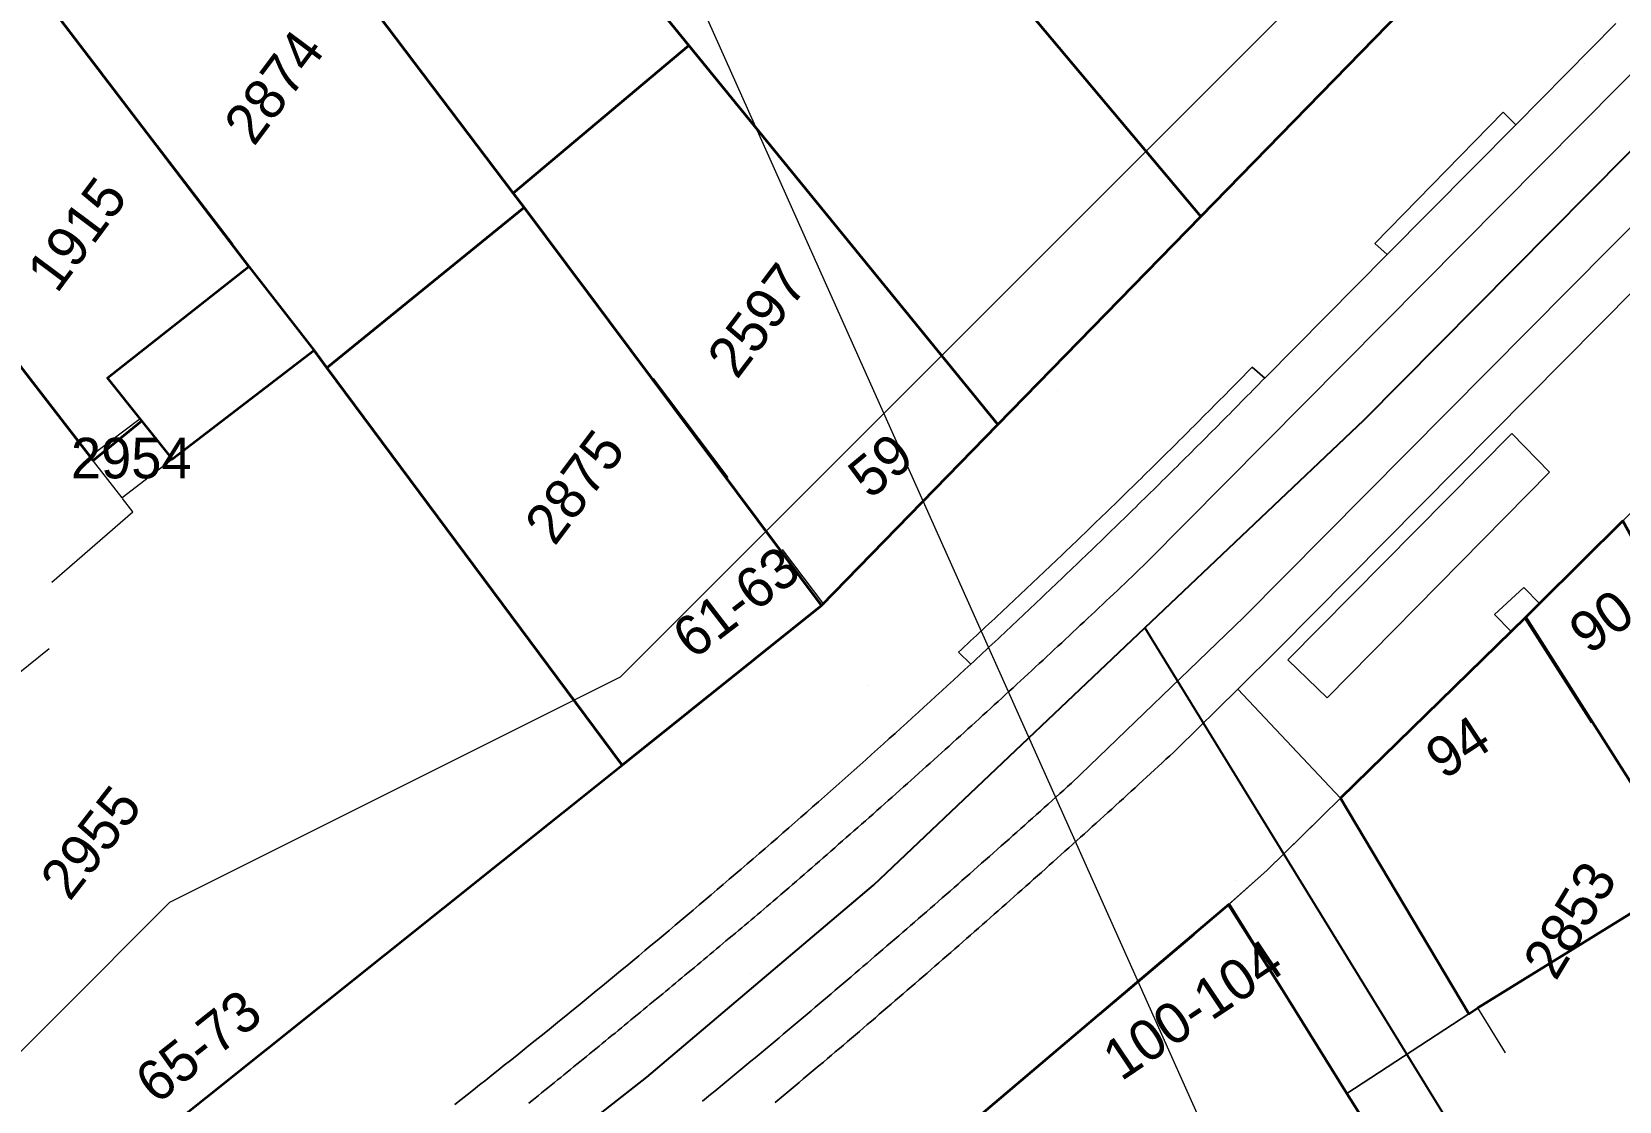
# Model space of a CAD drawing. Header units: metres. Extents: x 0 to 105485, y 0 to 425721.
# Drawn here: x 105169.45 to 105204.67, y 425478.09 to 425501.82 of the extents above; entities that cross this region are included whole.
import ezdxf
from ezdxf.enums import TextEntityAlignment as Align

# ---------------------------------------------------------------- set-up
doc = ezdxf.new("R2010")
doc.units = ezdxf.units.M
doc.header["$MEASUREMENT"] = 0
doc.linetypes.add('KG-PERCEEL-SO', pattern=[19, 5.5, -4, 5.5, -4])
for name, color, linetype, lineweight in [('B-XX-GR-BEPLANTING_CULTUUR_VASTE PLANTENVAK-G', 90, 'Continuous', 18), ('B-XX-GR-STRUIK-G', 90, 'Continuous', 13), ('B-XX-IE-MEUBILAIR-G', 7, 'Continuous', 18), ('B-XX-KG-GRENS_PERCEEL-G', 150, 'KG-PERCEEL-SO', 18), ('B-XX-KG-GRENS_PERCEEL-T', 150, 'KG-PERCEEL-SO', 18), ('B-XX-OG-BEBOUWING-G', 7, 'Continuous', 35), ('B-XX-OG-BEBOUWING_HUISNUMMER-T', 7, 'Continuous', 18), ('B-XX-OG-GRENS-G', 7, 'Continuous', 18), ('B-XX-OG-TERREIN_ERF-G', 7, 'Continuous', 18), ('B-XX-VH-OPENVERHARDING-G', 90, 'Continuous', 18), ('B-XX-VH-OPENVERHARDING_SIERBESTRATING-G', 90, 'Continuous', 18), ('B-XX-VH-OPENVERHARDING_STRAATBAKSTEEN-G', 90, 'Continuous', 18)]:
    doc.layers.add(name, color=color, linetype=linetype, lineweight=lineweight)
doc.layers.add('GIS-WEGVAKKEN', color=2, linetype='Continuous')

msp = doc.modelspace()

# ---------------------------------------------------------------- linework, layer by layer
at = {"layer": 'B-XX-GR-BEPLANTING_CULTUUR_VASTE PLANTENVAK-G', "ltscale": 0.5}
msp.add_lwpolyline([(105197.313, 425487.884), (105198.185, 425487.04), (105203.124, 425492.049), (105202.282, 425492.906)], close=True, dxfattribs=at)
at = {"layer": 'B-XX-GR-STRUIK-G', "ltscale": 0.5}
msp.add_lwpolyline([(105202.898, 425489.134), (105202.549, 425489.49), (105201.899, 425488.894), (105202.268, 425488.517), (105202.592, 425488.834)], close=True, dxfattribs=at)
at = {"layer": 'B-XX-IE-MEUBILAIR-G', "color": 0, "true_color": 0x604a38}
for points in [[(105203.891, 425501.109, 2.882), (105203.891, 425501.109, 4.382)], [(105198.04, 425495.2, 2.841), (105198.04, 425495.2, 4.341)], [(105192.212, 425493.851, 2.815), (105192.212, 425493.851, 4.315)], [(105200.868, 425491.997, 2.837), (105200.868, 425491.997, 4.337)], [(105193.721, 425490.881, 2.776), (105193.721, 425490.881, 4.276)], [(105187.989, 425487.318, 2.725), (105187.989, 425487.318, 4.225)], [(105198.33, 425485.079, 2.97), (105198.33, 425485.079, 5.97)], [(105185.19, 425483.105, 2.649), (105185.19, 425483.105, 4.149)], [(105196.152, 425482.995, 2.972), (105196.152, 425482.995, 5.972)], [(105185.391, 425480.918, 2.698), (105185.391, 425480.918, 4.198)], [(105188.53, 425480.531, 2.813), (105188.53, 425480.531, 4.313)]]:
    msp.add_polyline3d(points, dxfattribs=at)
at = {"layer": 'B-XX-KG-GRENS_PERCEEL-G', "ltscale": 0.5, "flags": 128}
for points in [[(105181.734, 425513.974), (105195.383, 425497.728)], [(105177.107, 425510.008), (105184.026, 425501.517)], [(105173.541, 425506.951), (105180.128, 425498.235)], [(105195.383, 425497.728), (105197.936, 425500.352), (105201.486, 425503.979)], [(105169.344, 425503.069), (105175.709, 425494.749)], [(105180.128, 425498.235), (105184.026, 425501.517)], [(105184.026, 425501.517), (105190.883, 425493.103)], [(105180.128, 425498.235), (105180.368, 425497.917)], [(105180.368, 425497.917), (105175.994, 425494.366)], [(105180.368, 425497.917), (105187.012, 425489.125)], [(105190.883, 425493.103), (105195.383, 425497.728)], [(105172.572, 425492.34), (105175.709, 425494.749)], [(105175.709, 425494.749), (105175.994, 425494.366)], [(105169.401, 425494.131), (105170.738, 425492.394)], [(105175.994, 425494.366), (105182.543, 425485.553)], [(105170.738, 425492.394), (105171.85, 425493.243)], [(105171.85, 425493.243), (105172.572, 425492.34)], [(105187.012, 425489.125), (105187.531, 425489.658), (105190.883, 425493.103)], [(105171.45, 425491.479), (105170.738, 425492.394)], [(105172.572, 425492.34), (105171.45, 425491.479)], [(105164.732, 425489.391), (105167.239, 425486.055), (105170.075, 425488.329), (105169.442, 425489.218), (105171.689, 425491.172), (105171.45, 425491.479)], [(105202.563, 425488.806), (105204.006, 425490.218), (105204.745, 425490.97)], [(105182.543, 425485.553), (105187.012, 425489.125)], [(105198.486, 425484.815), (105202.563, 425488.806)], [(105202.563, 425488.806), (105208.942, 425478.858)], [(105165.232, 425471.717), (105182.543, 425485.553)], [(105195.986, 425482.444), (105196.857, 425483.221), (105198.486, 425484.815)], [(105208.942, 425478.858), (105204.184, 425475.867), (105201.528, 425480.163), (105201.334, 425480.036), (105198.486, 425484.815)], [(105189.487, 425476.97), (105189.879, 425477.267), (105195.409, 425481.929), (105195.986, 425482.444)], [(105195.986, 425482.444), (105214.311, 425453.424), (105202.052, 425445.684)]]:
    msp.add_lwpolyline(points, dxfattribs=at)
at = {"layer": 'B-XX-OG-BEBOUWING-G', "ltscale": 0.5}
for points in [[(105188.447, 425519.728), (105181.734, 425513.974), (105195.386, 425497.725), (105200.719, 425503.195), (105201.355, 425503.845), (105201.486, 425503.979), (105193.706, 425513.376)], [(105181.734, 425513.974), (105177.107, 425510.008), (105184.026, 425501.517), (105190.882, 425493.105), (105195.386, 425497.725)], [(105177.107, 425510.008), (105175.636, 425508.747), (105175.034, 425508.231), (105174.53, 425507.799), (105173.541, 425506.951), (105180.13, 425498.237), (105184.026, 425501.517)], [(105173.541, 425506.951), (105172.894, 425506.367), (105171.147, 425504.755), (105170.437, 425504.1), (105170.431, 425504.094), (105169.333, 425503.081), (105174.264, 425496.613), (105175.709, 425494.749), (105175.994, 425494.366), (105180.369, 425497.918), (105180.13, 425498.237)], [(105165.345, 425499.399), (105169.401, 425494.131), (105170.808, 425492.311), (105171.892, 425493.191), (105171.128, 425494.145), (105174.264, 425496.613), (105169.333, 425503.081), (105168.75, 425502.543), (105168.741, 425502.535), (105168.094, 425501.937), (105168.09, 425501.933), (105165.481, 425499.524), (105165.473, 425499.517)], [(105184.026, 425501.517), (105180.13, 425498.237), (105180.369, 425497.918), (105186.968, 425489.09), (105190.882, 425493.105)], [(105175.994, 425494.366), (105175.709, 425494.749), (105172.572, 425492.34), (105171.892, 425493.191), (105170.808, 425492.311), (105169.401, 425494.131), (105165.345, 425499.399), (105160.504, 425495.017), (105159.03, 425493.683), (105155.455, 425490.447), (105160.675, 425483.517), (105160.142, 425483.125), (105161.135, 425481.853), (105162.159, 425480.462), (105162.6, 425479.88), (105160.385, 425478.198), (105165.218, 425471.705), (105173.313, 425478.175), (105182.543, 425485.553)], [(105180.369, 425497.918), (105175.994, 425494.366), (105182.543, 425485.553), (105186.968, 425489.09)], [(105204.745, 425490.97), (105202.898, 425489.134), (105202.592, 425488.834), (105206.251, 425483.083), (105206.302, 425483.115), (105208.773, 425479.121), (105210.668, 425480.328), (105210.518, 425480.505)], [(105198.486, 425484.815), (105201.334, 425480.036), (105201.528, 425480.163), (105206.251, 425483.083), (105202.592, 425488.834), (105202.268, 425488.517)], [(105196.011, 425482.466), (105189.879, 425477.267), (105189.487, 425476.97), (105201.046, 425458.319), (105208.372, 425462.829), (105198.626, 425478.263)]]:
    msp.add_lwpolyline(points, close=True, dxfattribs=at)
at = {"layer": 'B-XX-OG-GRENS-G'}
for points in [[(105327.5, 425182.5, 1.298), (105092.5, 425707.5, 2.772), (105087.5, 425702.5, 2.597), (105082.5, 425697.5, 2.5), (105072.5, 425692.5, 2.467), (105067.5, 425687.5, 2.423), (105062.5, 425682.5, 2.338), (105057.5, 425677.5, 2.328), (105047.5, 425672.5, 2.318), (105042.5, 425667.5, 2.29), (105037.5, 425662.5, 2.122), (105032.5, 425657.5, 2.213)], [(105197.5, 425502.5, 2.961), (105192.5, 425497.5, 2.887), (105187.5, 425492.5, 2.804), (105182.5, 425487.5, 2.73), (105172.5, 425482.5, 2.769), (105167.5, 425477.5, 2.655), (105157.5, 425472.5, 2.533), (105147.5, 425462.5, 2.47), (105142.5, 425457.5, 2.38), (105137.5, 425457.5, 2.344), (105137.5, 425472.5, 2.169), (105142.5, 425477.5, 2.144), (105147.5, 425482.5, 2.19), (105152.5, 425487.5, 2.09), (105157.5, 425492.5, 2.169), (105162.5, 425497.5, 2.192), (105167.5, 425502.5, 2.125)]]:
    msp.add_polyline3d(points, dxfattribs=at)
at = {"layer": 'B-XX-OG-TERREIN_ERF-G', "ltscale": 0.5}
msp.add_lwpolyline([(105175.709, 425494.749), (105174.264, 425496.613), (105171.128, 425494.145), (105171.892, 425493.191), (105172.572, 425492.34)], close=True, dxfattribs=at)
at = {"layer": 'B-XX-VH-OPENVERHARDING-G', "ltscale": 0.5}
for points in [[(105180.474, 425478.048), (105180.545, 425478.106), (105180.616, 425478.163), (105180.687, 425478.221), (105180.758, 425478.278), (105180.829, 425478.336), (105180.9, 425478.393), (105180.971, 425478.451), (105181.042, 425478.509), (105181.113, 425478.566), (105181.184, 425478.624), (105181.255, 425478.682), (105181.326, 425478.739), (105181.396, 425478.797), (105181.467, 425478.855), (105181.538, 425478.913), (105181.609, 425478.97), (105181.68, 425479.028), (105181.751, 425479.086), (105181.821, 425479.144), (105181.892, 425479.202), (105181.963, 425479.26), (105182.034, 425479.317), (105182.104, 425479.375), (105182.175, 425479.433), (105182.246, 425479.491), (105182.316, 425479.549), (105182.387, 425479.607), (105182.458, 425479.665), (105182.528, 425479.723), (105182.599, 425479.781), (105182.669, 425479.839), (105182.74, 425479.898), (105182.811, 425479.956), (105182.881, 425480.014), (105182.952, 425480.072), (105183.022, 425480.13), (105183.093, 425480.188), (105183.163, 425480.247), (105183.233, 425480.305), (105183.304, 425480.363), (105183.374, 425480.421), (105183.445, 425480.48), (105183.515, 425480.538), (105183.585, 425480.596), (105183.656, 425480.655), (105183.726, 425480.713), (105183.796, 425480.772), (105183.867, 425480.83), (105183.937, 425480.888), (105184.007, 425480.947), (105184.078, 425481.005), (105184.148, 425481.064), (105184.218, 425481.122), (105184.288, 425481.181), (105184.358, 425481.239), (105184.428, 425481.298), (105184.499, 425481.357), (105184.569, 425481.415), (105184.639, 425481.474), (105184.709, 425481.533), (105184.779, 425481.591), (105184.849, 425481.65), (105184.919, 425481.709), (105184.989, 425481.767), (105185.059, 425481.826), (105185.129, 425481.885), (105185.199, 425481.944), (105185.269, 425482.003), (105185.339, 425482.062), (105185.409, 425482.12), (105185.479, 425482.179), (105185.549, 425482.238), (105185.619, 425482.297), (105185.689, 425482.356), (105185.758, 425482.415), (105185.828, 425482.474), (105185.898, 425482.533), (105185.984, 425482.607), (105186.069, 425482.681), (105186.155, 425482.755), (105186.24, 425482.829), (105186.326, 425482.903), (105186.411, 425482.977), (105186.497, 425483.051), (105186.582, 425483.125), (105186.667, 425483.199), (105186.753, 425483.273), (105186.838, 425483.347), (105186.923, 425483.422), (105187.008, 425483.496), (105187.094, 425483.57), (105187.179, 425483.645), (105187.264, 425483.719), (105187.349, 425483.794), (105187.434, 425483.868), (105187.519, 425483.943), (105187.604, 425484.018), (105187.688, 425484.092), (105187.773, 425484.167), (105187.858, 425484.242), (105187.943, 425484.317), (105188.028, 425484.392), (105188.112, 425484.466), (105188.197, 425484.541), (105188.282, 425484.616), (105188.366, 425484.691), (105188.451, 425484.767), (105188.535, 425484.842), (105188.62, 425484.917), (105188.704, 425484.992), (105188.788, 425485.067), (105188.873, 425485.143), (105188.957, 425485.218), (105189.041, 425485.293), (105189.126, 425485.369), (105189.21, 425485.444), (105189.294, 425485.52), (105189.378, 425485.595), (105189.462, 425485.671), (105189.546, 425485.747), (105189.63, 425485.822), (105189.714, 425485.898), (105189.798, 425485.974), (105189.882, 425486.05), (105189.966, 425486.125), (105190.049, 425486.201), (105190.133, 425486.277), (105190.217, 425486.353), (105190.301, 425486.429), (105190.384, 425486.505), (105190.468, 425486.581), (105190.551, 425486.658), (105190.635, 425486.734), (105190.718, 425486.81), (105190.802, 425486.886), (105190.885, 425486.963), (105190.969, 425487.039), (105191.052, 425487.116), (105191.135, 425487.192), (105191.218, 425487.268), (105191.302, 425487.345), (105191.385, 425487.422), (105191.468, 425487.498), (105191.551, 425487.575), (105191.634, 425487.652), (105191.717, 425487.728), (105191.8, 425487.805), (105191.883, 425487.882), (105191.966, 425487.959), (105192.049, 425488.036), (105192.132, 425488.113), (105192.214, 425488.19), (105192.297, 425488.267), (105192.38, 425488.344), (105192.462, 425488.421), (105192.545, 425488.498), (105192.628, 425488.576), (105192.71, 425488.653), (105192.793, 425488.73), (105192.875, 425488.808), (105192.958, 425488.885), (105193.04, 425488.962), (105193.122, 425489.04), (105193.205, 425489.117), (105193.287, 425489.195), (105193.369, 425489.273), (105193.451, 425489.35), (105193.533, 425489.428), (105193.615, 425489.506), (105193.697, 425489.583), (105193.78, 425489.661), (105193.861, 425489.739), (105193.943, 425489.817), (105194.025, 425489.895), (105194.107, 425489.973), (105194.189, 425490.051), (105194.189, 425490.051), (105215.18, 425511.232)], [(105200.719, 425503.195), (105195.386, 425497.725), (105190.882, 425493.105), (105186.968, 425489.09), (105182.543, 425485.553), (105173.313, 425478.175), (105165.218, 425471.705)], [(105178.833, 425478.021), (105178.971, 425478.13), (105179.108, 425478.238), (105179.246, 425478.346), (105179.383, 425478.455), (105179.52, 425478.564), (105179.657, 425478.672), (105179.794, 425478.781), (105179.931, 425478.891), (105180.068, 425479), (105180.205, 425479.109), (105180.341, 425479.219), (105180.478, 425479.328), (105180.614, 425479.438), (105180.75, 425479.548), (105180.886, 425479.658), (105181.022, 425479.768), (105181.158, 425479.878), (105181.294, 425479.989), (105181.43, 425480.099), (105181.566, 425480.21), (105181.701, 425480.32), (105181.837, 425480.431), (105181.972, 425480.542), (105182.107, 425480.653), (105182.242, 425480.765), (105182.377, 425480.876), (105182.512, 425480.988), (105182.647, 425481.099), (105182.782, 425481.211), (105182.916, 425481.323), (105183.051, 425481.435), (105183.185, 425481.547), (105183.319, 425481.66), (105183.453, 425481.772), (105183.588, 425481.885), (105183.721, 425481.997), (105183.855, 425482.11), (105183.989, 425482.223), (105184.123, 425482.336), (105184.256, 425482.449), (105184.39, 425482.563), (105184.523, 425482.676), (105184.656, 425482.79), (105184.789, 425482.903), (105184.922, 425483.017), (105185.055, 425483.131), (105185.188, 425483.245), (105185.32, 425483.359), (105185.453, 425483.474), (105185.585, 425483.588), (105185.718, 425483.703), (105185.85, 425483.817), (105185.982, 425483.932), (105186.114, 425484.047), (105186.246, 425484.162), (105186.378, 425484.277), (105186.509, 425484.393), (105186.641, 425484.508), (105186.772, 425484.624), (105186.904, 425484.739), (105187.035, 425484.855), (105187.166, 425484.971), (105187.297, 425485.087), (105187.428, 425485.204), (105187.559, 425485.32), (105187.69, 425485.436), (105187.82, 425485.553), (105187.951, 425485.67), (105188.081, 425485.786), (105188.211, 425485.903), (105188.341, 425486.02), (105188.471, 425486.138), (105188.601, 425486.255), (105188.731, 425486.372), (105188.861, 425486.49), (105188.99, 425486.608), (105189.12, 425486.725), (105189.249, 425486.843), (105189.378, 425486.961), (105189.508, 425487.079), (105189.637, 425487.198), (105189.765, 425487.316), (105189.894, 425487.435), (105190.023, 425487.553), (105190.152, 425487.672), (105190.28, 425487.791), (105190.28, 425487.791), (105190.005, 425488.056), (105190.005, 425488.056), (105190.072, 425488.118), (105190.14, 425488.18), (105190.207, 425488.243), (105190.274, 425488.305), (105190.342, 425488.367), (105190.409, 425488.43), (105190.476, 425488.492), (105190.543, 425488.555), (105190.61, 425488.617), (105190.677, 425488.68), (105190.745, 425488.742), (105190.812, 425488.805), (105190.879, 425488.867), (105190.946, 425488.93), (105191.013, 425488.993), (105191.079, 425489.055), (105191.146, 425489.118), (105191.213, 425489.181), (105191.28, 425489.244), (105191.347, 425489.307), (105191.414, 425489.37), (105191.48, 425489.432), (105191.547, 425489.495), (105191.614, 425489.558), (105191.68, 425489.621), (105191.747, 425489.684), (105191.813, 425489.748), (105191.88, 425489.811), (105191.947, 425489.874), (105192.013, 425489.937), (105192.079, 425490), (105192.146, 425490.064), (105192.212, 425490.127), (105192.279, 425490.19), (105192.345, 425490.253), (105192.411, 425490.317), (105192.477, 425490.38), (105192.544, 425490.444), (105192.61, 425490.507), (105192.676, 425490.571), (105192.742, 425490.634), (105192.808, 425490.698), (105192.874, 425490.762), (105192.94, 425490.825), (105193.006, 425490.889), (105193.072, 425490.953), (105193.138, 425491.016), (105193.204, 425491.08), (105193.27, 425491.144), (105193.336, 425491.208), (105193.402, 425491.272), (105193.467, 425491.336), (105193.533, 425491.4), (105193.599, 425491.464), (105193.664, 425491.528), (105193.73, 425491.592), (105193.796, 425491.656), (105193.861, 425491.72), (105193.927, 425491.784), (105193.992, 425491.848), (105194.058, 425491.912), (105194.123, 425491.977), (105194.189, 425492.041), (105194.254, 425492.105), (105194.319, 425492.17), (105194.385, 425492.234), (105194.45, 425492.298), (105194.515, 425492.363), (105194.581, 425492.427), (105194.646, 425492.492), (105194.711, 425492.556), (105194.776, 425492.621), (105194.841, 425492.686), (105194.906, 425492.75), (105194.971, 425492.815), (105195.036, 425492.88), (105195.101, 425492.944), (105195.166, 425493.009), (105195.231, 425493.074), (105195.296, 425493.139), (105195.361, 425493.204), (105195.425, 425493.269), (105195.49, 425493.334), (105195.555, 425493.399), (105195.62, 425493.464), (105195.684, 425493.529), (105195.749, 425493.594), (105195.814, 425493.659), (105195.878, 425493.724), (105195.943, 425493.789), (105196.007, 425493.854), (105196.072, 425493.919), (105196.136, 425493.985), (105196.2, 425494.05), (105196.265, 425494.115), (105196.329, 425494.181), (105196.393, 425494.246), (105196.458, 425494.312), (105196.522, 425494.377), (105196.522, 425494.377), (105196.801, 425494.136), (105199.521, 425496.882), (105199.248, 425497.124), (105202.089, 425500.034), (105202.37, 425499.759), (105204.591, 425502.001)], [(105204.591, 425502.001), (105202.37, 425499.759), (105199.521, 425496.882), (105196.801, 425494.136), (105196.798, 425494.133), (105196.798, 425494.133), (105196.734, 425494.067), (105196.669, 425494.002), (105196.605, 425493.936), (105196.541, 425493.871), (105196.476, 425493.805), (105196.412, 425493.74), (105196.347, 425493.674), (105196.283, 425493.609), (105196.218, 425493.543), (105196.154, 425493.478), (105196.089, 425493.413), (105196.025, 425493.347), (105195.96, 425493.282), (105195.895, 425493.217), (105195.831, 425493.152), (105195.766, 425493.086), (105195.701, 425493.021), (105195.636, 425492.956), (105195.571, 425492.891), (105195.507, 425492.826), (105195.442, 425492.761), (105195.377, 425492.696), (105195.312, 425492.631), (105195.247, 425492.566), (105195.182, 425492.501), (105195.117, 425492.436), (105195.051, 425492.372), (105194.986, 425492.307), (105194.921, 425492.242), (105194.856, 425492.177), (105194.791, 425492.113), (105194.725, 425492.048), (105194.66, 425491.983), (105194.595, 425491.919), (105194.529, 425491.854), (105194.464, 425491.79), (105194.399, 425491.725), (105194.333, 425491.661), (105194.268, 425491.596), (105194.202, 425491.532), (105194.137, 425491.468), (105194.071, 425491.403), (105194.005, 425491.339), (105193.94, 425491.275), (105193.874, 425491.211), (105193.808, 425491.146), (105193.743, 425491.082), (105193.677, 425491.018), (105193.611, 425490.954), (105193.545, 425490.89), (105193.479, 425490.826), (105193.413, 425490.762), (105193.347, 425490.698), (105193.281, 425490.634), (105193.215, 425490.57), (105193.149, 425490.506), (105193.083, 425490.442), (105193.017, 425490.379), (105192.951, 425490.315), (105192.885, 425490.251), (105192.819, 425490.187), (105192.752, 425490.124), (105192.686, 425490.06), (105192.62, 425489.996), (105192.554, 425489.933), (105192.487, 425489.869), (105192.421, 425489.806), (105192.354, 425489.742), (105192.288, 425489.679), (105192.222, 425489.615), (105192.155, 425489.552), (105192.088, 425489.489), (105192.022, 425489.425), (105191.955, 425489.362), (105191.889, 425489.299), (105191.822, 425489.236), (105191.755, 425489.173), (105191.689, 425489.109), (105191.622, 425489.046), (105191.555, 425488.983), (105191.488, 425488.92), (105191.421, 425488.857), (105191.354, 425488.794), (105191.288, 425488.731), (105191.221, 425488.668), (105191.154, 425488.605), (105191.087, 425488.543), (105191.02, 425488.48), (105190.952, 425488.417), (105190.885, 425488.354), (105190.818, 425488.291), (105190.751, 425488.229), (105190.684, 425488.166), (105190.617, 425488.104), (105190.549, 425488.041), (105190.482, 425487.978), (105190.415, 425487.916), (105190.347, 425487.853), (105190.28, 425487.791), (105190.28, 425487.791), (105190.152, 425487.672), (105190.023, 425487.553), (105189.894, 425487.435), (105189.765, 425487.316), (105189.637, 425487.198), (105189.508, 425487.079), (105189.378, 425486.961), (105189.249, 425486.843), (105189.12, 425486.725), (105188.99, 425486.608), (105188.861, 425486.49), (105188.731, 425486.372), (105188.601, 425486.255), (105188.471, 425486.138), (105188.341, 425486.02), (105188.211, 425485.903), (105188.081, 425485.786), (105187.951, 425485.67), (105187.82, 425485.553), (105187.69, 425485.436), (105187.559, 425485.32), (105187.428, 425485.204), (105187.297, 425485.087), (105187.166, 425484.971), (105187.035, 425484.855), (105186.904, 425484.739), (105186.772, 425484.624), (105186.641, 425484.508), (105186.509, 425484.393), (105186.378, 425484.277), (105186.246, 425484.162), (105186.114, 425484.047), (105185.982, 425483.932), (105185.85, 425483.817), (105185.718, 425483.703), (105185.585, 425483.588), (105185.453, 425483.474), (105185.32, 425483.359), (105185.188, 425483.245), (105185.055, 425483.131), (105184.922, 425483.017), (105184.789, 425482.903), (105184.656, 425482.79), (105184.523, 425482.676), (105184.39, 425482.563), (105184.256, 425482.449), (105184.123, 425482.336), (105183.989, 425482.223), (105183.855, 425482.11), (105183.721, 425481.997), (105183.588, 425481.885), (105183.453, 425481.772), (105183.319, 425481.66), (105183.185, 425481.547), (105183.051, 425481.435), (105182.916, 425481.323), (105182.782, 425481.211), (105182.647, 425481.099), (105182.512, 425480.988), (105182.377, 425480.876), (105182.242, 425480.765), (105182.107, 425480.653), (105181.972, 425480.542), (105181.837, 425480.431), (105181.701, 425480.32), (105181.566, 425480.21), (105181.43, 425480.099), (105181.294, 425479.989), (105181.158, 425479.878), (105181.022, 425479.768), (105180.886, 425479.658), (105180.75, 425479.548), (105180.614, 425479.438), (105180.478, 425479.328), (105180.341, 425479.219), (105180.205, 425479.109), (105180.068, 425479), (105179.931, 425478.891), (105179.794, 425478.781), (105179.657, 425478.672), (105179.52, 425478.564), (105179.383, 425478.455), (105179.246, 425478.346), (105179.108, 425478.238), (105178.971, 425478.13), (105178.833, 425478.021)], [(105206.251, 425483.083), (105201.528, 425480.163), (105201.334, 425480.036), (105198.626, 425478.263), (105208.372, 425462.829)]]:
    msp.add_lwpolyline(points, dxfattribs=at)
for points in [[(105202.37, 425499.759), (105202.089, 425500.034), (105199.248, 425497.124), (105199.521, 425496.882)], [(105196.801, 425494.136), (105196.522, 425494.377), (105196.522, 425494.377), (105196.458, 425494.312), (105196.393, 425494.246), (105196.329, 425494.181), (105196.265, 425494.115), (105196.2, 425494.05), (105196.136, 425493.985), (105196.072, 425493.919), (105196.007, 425493.854), (105195.943, 425493.789), (105195.878, 425493.724), (105195.814, 425493.659), (105195.749, 425493.594), (105195.684, 425493.529), (105195.62, 425493.464), (105195.555, 425493.399), (105195.49, 425493.334), (105195.425, 425493.269), (105195.361, 425493.204), (105195.296, 425493.139), (105195.231, 425493.074), (105195.166, 425493.009), (105195.101, 425492.944), (105195.036, 425492.88), (105194.971, 425492.815), (105194.906, 425492.75), (105194.841, 425492.686), (105194.776, 425492.621), (105194.711, 425492.556), (105194.646, 425492.492), (105194.581, 425492.427), (105194.515, 425492.363), (105194.45, 425492.298), (105194.385, 425492.234), (105194.319, 425492.17), (105194.254, 425492.105), (105194.189, 425492.041), (105194.123, 425491.977), (105194.058, 425491.912), (105193.992, 425491.848), (105193.927, 425491.784), (105193.861, 425491.72), (105193.796, 425491.656), (105193.73, 425491.592), (105193.664, 425491.528), (105193.599, 425491.464), (105193.533, 425491.4), (105193.467, 425491.336), (105193.402, 425491.272), (105193.336, 425491.208), (105193.27, 425491.144), (105193.204, 425491.08), (105193.138, 425491.016), (105193.072, 425490.953), (105193.006, 425490.889), (105192.94, 425490.825), (105192.874, 425490.762), (105192.808, 425490.698), (105192.742, 425490.634), (105192.676, 425490.571), (105192.61, 425490.507), (105192.544, 425490.444), (105192.477, 425490.38), (105192.411, 425490.317), (105192.345, 425490.253), (105192.279, 425490.19), (105192.212, 425490.127), (105192.146, 425490.064), (105192.079, 425490), (105192.013, 425489.937), (105191.947, 425489.874), (105191.88, 425489.811), (105191.813, 425489.748), (105191.747, 425489.684), (105191.68, 425489.621), (105191.614, 425489.558), (105191.547, 425489.495), (105191.48, 425489.432), (105191.414, 425489.37), (105191.347, 425489.307), (105191.28, 425489.244), (105191.213, 425489.181), (105191.146, 425489.118), (105191.079, 425489.055), (105191.013, 425488.993), (105190.946, 425488.93), (105190.879, 425488.867), (105190.812, 425488.805), (105190.745, 425488.742), (105190.677, 425488.68), (105190.61, 425488.617), (105190.543, 425488.555), (105190.476, 425488.492), (105190.409, 425488.43), (105190.342, 425488.367), (105190.274, 425488.305), (105190.207, 425488.243), (105190.14, 425488.18), (105190.072, 425488.118), (105190.005, 425488.056), (105190.005, 425488.056), (105190.28, 425487.791), (105190.28, 425487.791), (105190.347, 425487.853), (105190.415, 425487.916), (105190.482, 425487.978), (105190.549, 425488.041), (105190.617, 425488.104), (105190.684, 425488.166), (105190.751, 425488.229), (105190.818, 425488.291), (105190.885, 425488.354), (105190.952, 425488.417), (105191.02, 425488.48), (105191.087, 425488.543), (105191.154, 425488.605), (105191.221, 425488.668), (105191.288, 425488.731), (105191.354, 425488.794), (105191.421, 425488.857), (105191.488, 425488.92), (105191.555, 425488.983), (105191.622, 425489.046), (105191.689, 425489.109), (105191.755, 425489.173), (105191.822, 425489.236), (105191.889, 425489.299), (105191.955, 425489.362), (105192.022, 425489.425), (105192.088, 425489.489), (105192.155, 425489.552), (105192.222, 425489.615), (105192.288, 425489.679), (105192.354, 425489.742), (105192.421, 425489.806), (105192.487, 425489.869), (105192.554, 425489.933), (105192.62, 425489.996), (105192.686, 425490.06), (105192.752, 425490.124), (105192.819, 425490.187), (105192.885, 425490.251), (105192.951, 425490.315), (105193.017, 425490.379), (105193.083, 425490.442), (105193.149, 425490.506), (105193.215, 425490.57), (105193.281, 425490.634), (105193.347, 425490.698), (105193.413, 425490.762), (105193.479, 425490.826), (105193.545, 425490.89), (105193.611, 425490.954), (105193.677, 425491.018), (105193.743, 425491.082), (105193.808, 425491.146), (105193.874, 425491.211), (105193.94, 425491.275), (105194.005, 425491.339), (105194.071, 425491.403), (105194.137, 425491.468), (105194.202, 425491.532), (105194.268, 425491.596), (105194.333, 425491.661), (105194.399, 425491.725), (105194.464, 425491.79), (105194.529, 425491.854), (105194.595, 425491.919), (105194.66, 425491.983), (105194.725, 425492.048), (105194.791, 425492.113), (105194.856, 425492.177), (105194.921, 425492.242), (105194.986, 425492.307), (105195.051, 425492.372), (105195.117, 425492.436), (105195.182, 425492.501), (105195.247, 425492.566), (105195.312, 425492.631), (105195.377, 425492.696), (105195.442, 425492.761), (105195.507, 425492.826), (105195.571, 425492.891), (105195.636, 425492.956), (105195.701, 425493.021), (105195.766, 425493.086), (105195.831, 425493.152), (105195.895, 425493.217), (105195.96, 425493.282), (105196.025, 425493.347), (105196.089, 425493.413), (105196.154, 425493.478), (105196.218, 425493.543), (105196.283, 425493.609), (105196.347, 425493.674), (105196.412, 425493.74), (105196.476, 425493.805), (105196.541, 425493.871), (105196.605, 425493.936), (105196.669, 425494.002), (105196.734, 425494.067), (105196.798, 425494.133), (105196.798, 425494.133)], [(105198.486, 425484.815), (105196.857, 425483.221), (105196.011, 425482.466), (105198.626, 425478.263), (105201.334, 425480.036)]]:
    msp.add_lwpolyline(points, close=True, dxfattribs=at)
at = {"layer": 'B-XX-VH-OPENVERHARDING_SIERBESTRATING-G', "ltscale": 0.5}
for points in [[(105215.18, 425511.232), (105194.189, 425490.051), (105194.107, 425489.973), (105194.025, 425489.895), (105193.943, 425489.817), (105193.861, 425489.739), (105193.78, 425489.661), (105193.697, 425489.583), (105193.615, 425489.506), (105193.533, 425489.428), (105193.451, 425489.35), (105193.369, 425489.273), (105193.287, 425489.195), (105193.205, 425489.117), (105193.122, 425489.04), (105193.04, 425488.962), (105192.958, 425488.885), (105192.875, 425488.808), (105192.793, 425488.73), (105192.71, 425488.653), (105192.628, 425488.576), (105192.545, 425488.498), (105192.462, 425488.421), (105192.38, 425488.344), (105192.297, 425488.267), (105192.214, 425488.19), (105192.132, 425488.113), (105192.049, 425488.036), (105191.966, 425487.959), (105191.883, 425487.882), (105191.8, 425487.805), (105191.717, 425487.728), (105191.634, 425487.652), (105191.551, 425487.575), (105191.468, 425487.498), (105191.385, 425487.422), (105191.302, 425487.345), (105191.218, 425487.268), (105191.135, 425487.192), (105191.052, 425487.116), (105190.969, 425487.039), (105190.885, 425486.963), (105190.802, 425486.886), (105190.718, 425486.81), (105190.635, 425486.734), (105190.551, 425486.658), (105190.468, 425486.581), (105190.384, 425486.505), (105190.301, 425486.429), (105190.217, 425486.353), (105190.133, 425486.277), (105190.049, 425486.201), (105189.966, 425486.125), (105189.882, 425486.05), (105189.798, 425485.974), (105189.714, 425485.898), (105189.63, 425485.822), (105189.546, 425485.747), (105189.462, 425485.671), (105189.378, 425485.595), (105189.294, 425485.52), (105189.21, 425485.444), (105189.126, 425485.369), (105189.041, 425485.293), (105188.957, 425485.218), (105188.873, 425485.143), (105188.788, 425485.067), (105188.704, 425484.992), (105188.62, 425484.917), (105188.535, 425484.842), (105188.451, 425484.767), (105188.366, 425484.691), (105188.282, 425484.616), (105188.197, 425484.541), (105188.112, 425484.466), (105188.028, 425484.392), (105187.943, 425484.317), (105187.858, 425484.242), (105187.773, 425484.167), (105187.688, 425484.092), (105187.604, 425484.018), (105187.519, 425483.943), (105187.434, 425483.868), (105187.349, 425483.794), (105187.264, 425483.719), (105187.179, 425483.645), (105187.094, 425483.57), (105187.008, 425483.496), (105186.923, 425483.422), (105186.838, 425483.347), (105186.753, 425483.273), (105186.667, 425483.199), (105186.582, 425483.125), (105186.497, 425483.051), (105186.411, 425482.977), (105186.326, 425482.903), (105186.24, 425482.829), (105186.155, 425482.755), (105186.069, 425482.681), (105185.984, 425482.607), (105185.898, 425482.533), (105185.898, 425482.533), (105185.828, 425482.474), (105185.758, 425482.415), (105185.689, 425482.356), (105185.619, 425482.297), (105185.549, 425482.238), (105185.479, 425482.179), (105185.409, 425482.12), (105185.339, 425482.062), (105185.269, 425482.003), (105185.199, 425481.944), (105185.129, 425481.885), (105185.059, 425481.826), (105184.989, 425481.767), (105184.919, 425481.709), (105184.849, 425481.65), (105184.779, 425481.591), (105184.709, 425481.533), (105184.639, 425481.474), (105184.569, 425481.415), (105184.499, 425481.357), (105184.428, 425481.298), (105184.358, 425481.239), (105184.288, 425481.181), (105184.218, 425481.122), (105184.148, 425481.064), (105184.078, 425481.005), (105184.007, 425480.947), (105183.937, 425480.888), (105183.867, 425480.83), (105183.796, 425480.772), (105183.726, 425480.713), (105183.656, 425480.655), (105183.585, 425480.596), (105183.515, 425480.538), (105183.445, 425480.48), (105183.374, 425480.421), (105183.304, 425480.363), (105183.233, 425480.305), (105183.163, 425480.247), (105183.093, 425480.188), (105183.022, 425480.13), (105182.952, 425480.072), (105182.881, 425480.014), (105182.811, 425479.956), (105182.74, 425479.898), (105182.669, 425479.839), (105182.599, 425479.781), (105182.528, 425479.723), (105182.458, 425479.665), (105182.387, 425479.607), (105182.316, 425479.549), (105182.246, 425479.491), (105182.175, 425479.433), (105182.104, 425479.375), (105182.034, 425479.317), (105181.963, 425479.26), (105181.892, 425479.202), (105181.821, 425479.144), (105181.751, 425479.086), (105181.68, 425479.028), (105181.609, 425478.97), (105181.538, 425478.913), (105181.467, 425478.855), (105181.396, 425478.797), (105181.326, 425478.739), (105181.255, 425478.682), (105181.184, 425478.624), (105181.113, 425478.566), (105181.042, 425478.509), (105180.971, 425478.451), (105180.9, 425478.393), (105180.829, 425478.336), (105180.758, 425478.278), (105180.687, 425478.221), (105180.616, 425478.163), (105180.545, 425478.106), (105180.474, 425478.048)], [(105184.33, 425478.092), (105184.42, 425478.166), (105184.509, 425478.24), (105184.599, 425478.314), (105184.688, 425478.388), (105184.778, 425478.462), (105184.868, 425478.536), (105184.957, 425478.61), (105185.046, 425478.684), (105185.136, 425478.759), (105185.225, 425478.833), (105185.315, 425478.907), (105185.404, 425478.982), (105185.493, 425479.056), (105185.582, 425479.131), (105185.672, 425479.205), (105185.761, 425479.28), (105185.85, 425479.355), (105185.939, 425479.429), (105186.028, 425479.504), (105186.117, 425479.579), (105186.206, 425479.654), (105186.295, 425479.728), (105186.384, 425479.803), (105186.473, 425479.878), (105186.561, 425479.953), (105186.65, 425480.028), (105186.739, 425480.103), (105186.828, 425480.178), (105186.916, 425480.254), (105187.005, 425480.329), (105187.094, 425480.404), (105187.182, 425480.479), (105187.271, 425480.555), (105187.359, 425480.63), (105187.448, 425480.705), (105187.536, 425480.781), (105187.624, 425480.856), (105187.713, 425480.932), (105187.801, 425481.007), (105187.889, 425481.083), (105187.978, 425481.159), (105188.066, 425481.234), (105188.154, 425481.31), (105188.242, 425481.386), (105188.33, 425481.462), (105188.418, 425481.538), (105188.506, 425481.614), (105188.594, 425481.69), (105188.682, 425481.766), (105188.77, 425481.842), (105188.858, 425481.918), (105188.946, 425481.994), (105189.034, 425482.07), (105189.121, 425482.146), (105189.209, 425482.223), (105189.297, 425482.299), (105189.384, 425482.375), (105189.472, 425482.452), (105189.56, 425482.528), (105189.647, 425482.605), (105189.735, 425482.681), (105189.822, 425482.758), (105189.91, 425482.834), (105189.997, 425482.911), (105190.084, 425482.988), (105190.172, 425483.064), (105190.259, 425483.141), (105190.346, 425483.218), (105190.433, 425483.295), (105190.521, 425483.372), (105190.608, 425483.449), (105190.695, 425483.526), (105190.782, 425483.603), (105190.869, 425483.68), (105190.956, 425483.757), (105191.043, 425483.834), (105191.13, 425483.911), (105191.217, 425483.988), (105191.303, 425484.066), (105191.39, 425484.143), (105191.477, 425484.22), (105191.564, 425484.298), (105191.65, 425484.375), (105191.737, 425484.453), (105191.824, 425484.53), (105191.91, 425484.608), (105191.997, 425484.685), (105192.083, 425484.763), (105192.17, 425484.841), (105192.256, 425484.919), (105192.342, 425484.996), (105192.429, 425485.074), (105192.515, 425485.152), (105192.515, 425485.152), (105196.336, 425488.835), (105210.795, 425503.416)]]:
    msp.add_lwpolyline(points, dxfattribs=at)
at = {"layer": 'B-XX-VH-OPENVERHARDING_STRAATBAKSTEEN-G', "ltscale": 0.5}
for points in [[(105211.367, 425502.525), (105197.101, 425488.126), (105196.204, 425487.239), (105198.486, 425484.815), (105202.268, 425488.517), (105201.899, 425488.894), (105202.549, 425489.49), (105202.898, 425489.134), (105204.745, 425490.97), (105208.666, 425494.957), (105208.342, 425495.277), (105208.995, 425495.931), (105209.315, 425495.616), (105212.962, 425499.309), (105218.7, 425505.262)], [(105210.795, 425503.416), (105196.336, 425488.835), (105192.515, 425485.152), (105192.515, 425485.152), (105192.429, 425485.074), (105192.342, 425484.996), (105192.256, 425484.919), (105192.17, 425484.841), (105192.083, 425484.763), (105191.997, 425484.685), (105191.91, 425484.608), (105191.824, 425484.53), (105191.737, 425484.453), (105191.65, 425484.375), (105191.564, 425484.298), (105191.477, 425484.22), (105191.39, 425484.143), (105191.303, 425484.066), (105191.217, 425483.988), (105191.13, 425483.911), (105191.043, 425483.834), (105190.956, 425483.757), (105190.869, 425483.68), (105190.782, 425483.603), (105190.695, 425483.526), (105190.608, 425483.449), (105190.521, 425483.372), (105190.433, 425483.295), (105190.346, 425483.218), (105190.259, 425483.141), (105190.172, 425483.064), (105190.084, 425482.988), (105189.997, 425482.911), (105189.91, 425482.834), (105189.822, 425482.758), (105189.735, 425482.681), (105189.647, 425482.605), (105189.56, 425482.528), (105189.472, 425482.452), (105189.384, 425482.375), (105189.297, 425482.299), (105189.209, 425482.223), (105189.121, 425482.146), (105189.034, 425482.07), (105188.946, 425481.994), (105188.858, 425481.918), (105188.77, 425481.842), (105188.682, 425481.766), (105188.594, 425481.69), (105188.506, 425481.614), (105188.418, 425481.538), (105188.33, 425481.462), (105188.242, 425481.386), (105188.154, 425481.31), (105188.066, 425481.234), (105187.978, 425481.159), (105187.889, 425481.083), (105187.801, 425481.007), (105187.713, 425480.932), (105187.624, 425480.856), (105187.536, 425480.781), (105187.448, 425480.705), (105187.359, 425480.63), (105187.271, 425480.555), (105187.182, 425480.479), (105187.094, 425480.404), (105187.005, 425480.329), (105186.916, 425480.254), (105186.828, 425480.178), (105186.739, 425480.103), (105186.65, 425480.028), (105186.561, 425479.953), (105186.473, 425479.878), (105186.384, 425479.803), (105186.295, 425479.728), (105186.206, 425479.654), (105186.117, 425479.579), (105186.028, 425479.504), (105185.939, 425479.429), (105185.85, 425479.355), (105185.761, 425479.28), (105185.672, 425479.205), (105185.582, 425479.131), (105185.493, 425479.056), (105185.404, 425478.982), (105185.315, 425478.907), (105185.225, 425478.833), (105185.136, 425478.759), (105185.046, 425478.684), (105184.957, 425478.61), (105184.868, 425478.536), (105184.778, 425478.462), (105184.688, 425478.388), (105184.599, 425478.314), (105184.509, 425478.24), (105184.42, 425478.166), (105184.33, 425478.092)], [(105185.94, 425478.066), (105186.029, 425478.14), (105186.117, 425478.214), (105186.206, 425478.288), (105186.206, 425478.288), (105186.295, 425478.363), (105186.385, 425478.438), (105186.474, 425478.513), (105186.563, 425478.588), (105186.652, 425478.663), (105186.741, 425478.738), (105186.83, 425478.814), (105186.92, 425478.889), (105187.009, 425478.964), (105187.098, 425479.039), (105187.187, 425479.115), (105187.275, 425479.19), (105187.364, 425479.266), (105187.453, 425479.341), (105187.542, 425479.417), (105187.631, 425479.492), (105187.72, 425479.568), (105187.808, 425479.644), (105187.897, 425479.72), (105187.985, 425479.795), (105188.074, 425479.871), (105188.163, 425479.947), (105188.251, 425480.023), (105188.34, 425480.099), (105188.428, 425480.175), (105188.516, 425480.251), (105188.605, 425480.327), (105188.693, 425480.403), (105188.781, 425480.479), (105188.87, 425480.555), (105188.958, 425480.632), (105189.046, 425480.708), (105189.134, 425480.784), (105189.222, 425480.861), (105189.31, 425480.937), (105189.398, 425481.014), (105189.486, 425481.09), (105189.574, 425481.167), (105189.662, 425481.243), (105189.75, 425481.32), (105189.838, 425481.397), (105189.926, 425481.473), (105190.014, 425481.55), (105190.101, 425481.627), (105190.189, 425481.704), (105190.277, 425481.781), (105190.364, 425481.858), (105190.452, 425481.935), (105190.539, 425482.012), (105190.627, 425482.089), (105190.714, 425482.166), (105190.802, 425482.243), (105190.889, 425482.32), (105190.977, 425482.397), (105191.064, 425482.475), (105191.151, 425482.552), (105191.238, 425482.629), (105191.326, 425482.707), (105191.413, 425482.784), (105191.5, 425482.862), (105191.587, 425482.939), (105191.674, 425483.017), (105191.761, 425483.094), (105191.848, 425483.172), (105191.935, 425483.25), (105192.022, 425483.328), (105192.109, 425483.405), (105192.195, 425483.483), (105192.282, 425483.561), (105192.369, 425483.639), (105192.456, 425483.717), (105192.542, 425483.795), (105192.629, 425483.873), (105192.716, 425483.951), (105192.802, 425484.029), (105192.889, 425484.107), (105192.975, 425484.186), (105193.062, 425484.264), (105193.148, 425484.342), (105193.234, 425484.42), (105193.321, 425484.499), (105193.407, 425484.577), (105193.493, 425484.656), (105193.579, 425484.734), (105193.666, 425484.813), (105193.752, 425484.891), (105193.838, 425484.97), (105193.924, 425485.049), (105194.01, 425485.127), (105194.096, 425485.206), (105194.182, 425485.285), (105194.268, 425485.364), (105194.354, 425485.443), (105194.439, 425485.522), (105194.525, 425485.601), (105194.611, 425485.68), (105194.697, 425485.759), (105194.782, 425485.838), (105194.868, 425485.917), (105194.868, 425485.917), (105196.204, 425487.239), (105197.101, 425488.126), (105211.367, 425502.525)], [(105189.879, 425477.267), (105196.011, 425482.466), (105196.857, 425483.221), (105198.486, 425484.815), (105196.204, 425487.239), (105194.868, 425485.917), (105194.868, 425485.917), (105194.782, 425485.838), (105194.697, 425485.759), (105194.611, 425485.68), (105194.525, 425485.601), (105194.439, 425485.522), (105194.354, 425485.443), (105194.268, 425485.364), (105194.182, 425485.285), (105194.096, 425485.206), (105194.01, 425485.127), (105193.924, 425485.049), (105193.838, 425484.97), (105193.752, 425484.891), (105193.666, 425484.813), (105193.579, 425484.734), (105193.493, 425484.656), (105193.407, 425484.577), (105193.321, 425484.499), (105193.234, 425484.42), (105193.148, 425484.342), (105193.062, 425484.264), (105192.975, 425484.186), (105192.889, 425484.107), (105192.802, 425484.029), (105192.716, 425483.951), (105192.629, 425483.873), (105192.542, 425483.795), (105192.456, 425483.717), (105192.369, 425483.639), (105192.282, 425483.561), (105192.195, 425483.483), (105192.109, 425483.405), (105192.022, 425483.328), (105191.935, 425483.25), (105191.848, 425483.172), (105191.761, 425483.094), (105191.674, 425483.017), (105191.587, 425482.939), (105191.5, 425482.862), (105191.413, 425482.784), (105191.326, 425482.707), (105191.238, 425482.629), (105191.151, 425482.552), (105191.064, 425482.475), (105190.977, 425482.397), (105190.889, 425482.32), (105190.802, 425482.243), (105190.714, 425482.166), (105190.627, 425482.089), (105190.539, 425482.012), (105190.452, 425481.935), (105190.364, 425481.858), (105190.277, 425481.781), (105190.189, 425481.704), (105190.101, 425481.627), (105190.014, 425481.55), (105189.926, 425481.473), (105189.838, 425481.397), (105189.75, 425481.32), (105189.662, 425481.243), (105189.574, 425481.167), (105189.486, 425481.09), (105189.398, 425481.014), (105189.31, 425480.937), (105189.222, 425480.861), (105189.134, 425480.784), (105189.046, 425480.708), (105188.958, 425480.632), (105188.87, 425480.555), (105188.781, 425480.479), (105188.693, 425480.403), (105188.605, 425480.327), (105188.516, 425480.251), (105188.428, 425480.175), (105188.34, 425480.099), (105188.251, 425480.023), (105188.163, 425479.947), (105188.074, 425479.871), (105187.985, 425479.795), (105187.897, 425479.72), (105187.808, 425479.644), (105187.72, 425479.568), (105187.631, 425479.492), (105187.542, 425479.417), (105187.453, 425479.341), (105187.364, 425479.266), (105187.275, 425479.19), (105187.187, 425479.115), (105187.098, 425479.039), (105187.009, 425478.964), (105186.92, 425478.889), (105186.83, 425478.814), (105186.741, 425478.738), (105186.652, 425478.663), (105186.563, 425478.588), (105186.474, 425478.513), (105186.385, 425478.438), (105186.295, 425478.363), (105186.206, 425478.288), (105186.206, 425478.288), (105186.117, 425478.214), (105186.029, 425478.14), (105185.94, 425478.066)]]:
    msp.add_lwpolyline(points, dxfattribs=at)
msp.add_lwpolyline([(105203.124, 425492.049), (105198.185, 425487.04), (105197.313, 425487.884), (105202.282, 425492.906)], close=True, dxfattribs=at)
at = {"layer": 'GIS-WEGVAKKEN'}
for points in [[(105194.144, 425488.599), (105199.01, 425493.21), (105217.3, 425511.67), (105228.03, 425521.23), (105235.03, 425528.17), (105244.18, 425538.9), (105247.34, 425542.22), (105250.624, 425546.38)], [(105143.647, 425452.74), (105150.71, 425456.21), (105152.88, 425457.44), (105160.54, 425462.17), (105164.29, 425464.59), (105168.13, 425467.26), (105175.7, 425472.83), (105183.09, 425478.63), (105188.12, 425482.89), (105194.144, 425488.599)], [(105194.144, 425488.599), (105216.12, 425452.81), (105229.428, 425460.292)]]:
    msp.add_lwpolyline(points, dxfattribs=at)

# ---------------------------------------------------------------- texts
at = {"layer": 'B-XX-KG-GRENS_PERCEEL-T'}
for s, rotation, p in [('2874', 53.2, (105174.817, 425500.598)), ('1915', 53.3, (105170.443, 425497.334)), ('2597', 52.9, (105185.541, 425495.424)), ('2875', 53.2, (105181.489, 425491.73)), ('2955', 52.2, (105170.753, 425483.842)), ('2853', 58.9, (105203.567, 425482.119))]:
    msp.add_text(s, height=0.9, rotation=rotation, dxfattribs=at).set_placement(p, align=Align.MIDDLE_CENTER)
msp.add_text('2954', height=0.9, dxfattribs=at).set_placement((105171.653, 425492.363), align=Align.MIDDLE_CENTER)
at = {"layer": 'B-XX-OG-BEBOUWING_HUISNUMMER-T'}
for s, rotation, p in [('59', 39.8, (105188.275, 425492.204)), ('61-63', 37.6, (105185.067, 425489.17)), ('90', 36.4, (105204.27, 425488.744)), ('94', 33.4, (105201.083, 425485.955)), ('100-104', 33.8, (105195.201, 425480.128)), ('65-73', 38.6, (105173.14, 425479.317))]:
    msp.add_text(s, height=0.9, rotation=rotation, dxfattribs=at).set_placement(p, align=Align.MIDDLE_CENTER)

doc.saveas('drawing.dxf')
